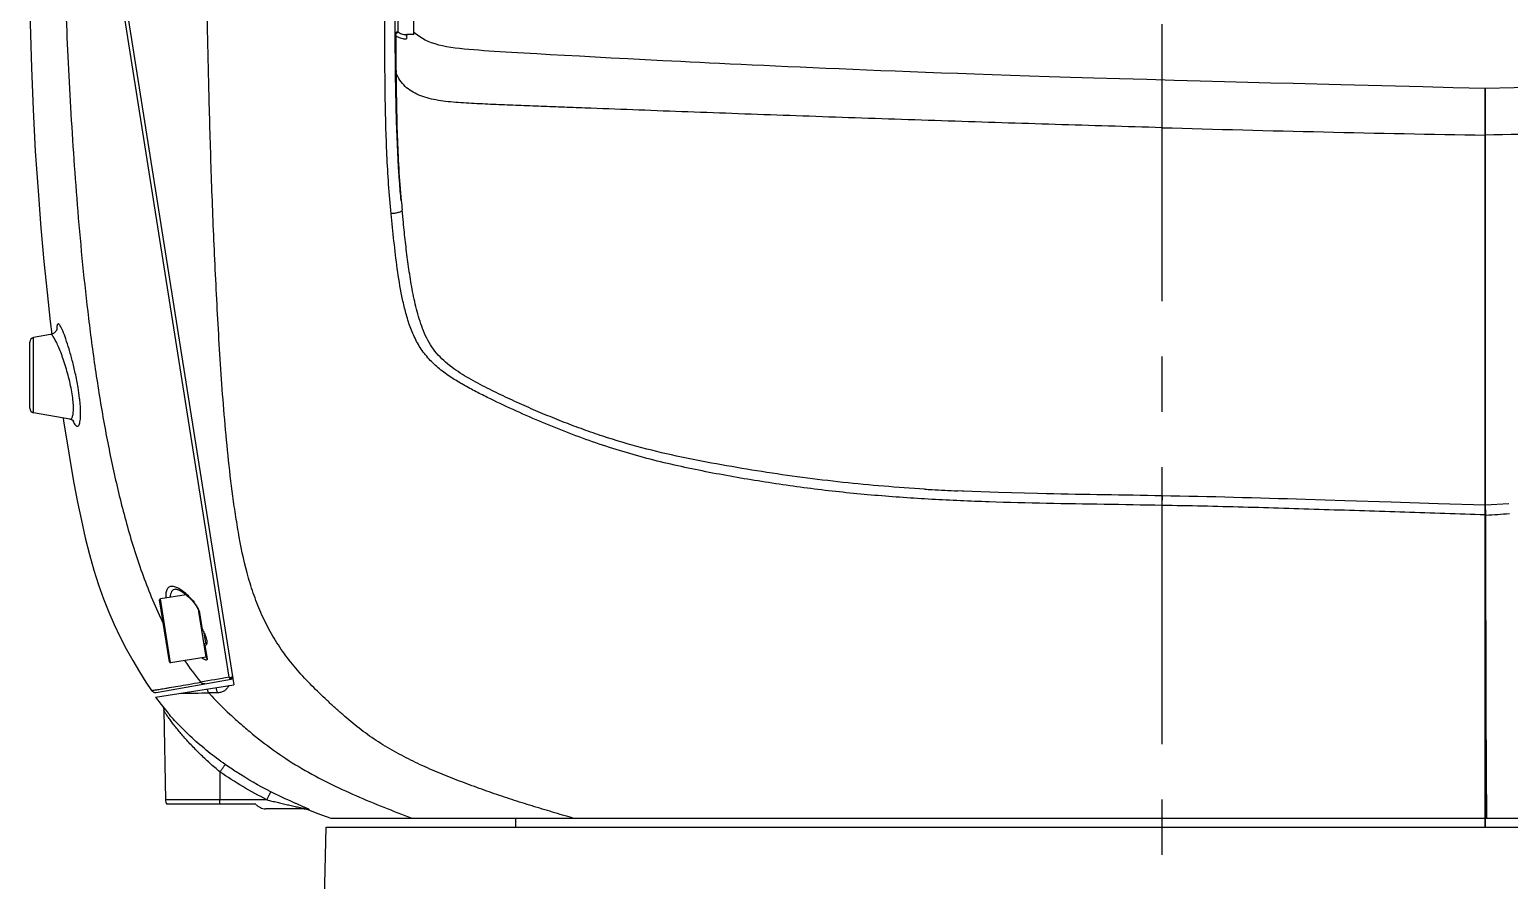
# Model space of a CAD drawing. Header units: millimetres. Extents: x 4086 to 8300, y 123 to 1549.
# Drawn here: x 7249.65 to 7289.71, y 697.32 to 720.36 of the extents above; entities that cross this region are included whole.
import ezdxf

# ---------------------------------------------------------------- set-up
doc = ezdxf.new("R2010")
doc.units = ezdxf.units.MM
doc.linetypes.add('CENTER', pattern=[0.6, 0.375, -0.075, 0.075, -0.075])
doc.layers.add('中心线', color=7, linetype='Continuous')
doc.layers.add('外形图', color=7, linetype='Continuous')

msp = doc.modelspace()

# ---------------------------------------------------------------- linework, layer by layer
at = {"layer": '中心线', "linetype": 'CENTER', "ltscale": 20}
msp.add_line((7280.3014, 828.5128), (7280.3014, 637.8346), dxfattribs=at)
at = {"layer": '外形图'}
for p, q in [((7260.0525, 720.2311), (7260.0525, 751.5115)), ((7255.0534, 702.8283), (7251.7614, 723.6139)), ((7251.8118, 723.8703), (7255.1775, 702.6203)), ((7259.5476, 720.237), (7259.5476, 720.2364)), ((7259.8534, 720.1935), (7259.8522, 720.1965)), ((7259.854, 720.1922), (7259.8534, 720.1935)), ((7260.0525, 720.2311), (7259.8629, 720.2278)), ((7259.867, 720.222), (7259.8757, 720.228)), ((7264.1329, 719.6635), (7263.7461, 719.6851)), ((7264.5384, 719.6412), (7264.1329, 719.6635)), ((7264.9603, 719.6182), (7264.5384, 719.6412)), ((7265.3964, 719.5946), (7264.9603, 719.6182)), ((7265.8461, 719.5706), (7265.3964, 719.5946)), ((7266.3097, 719.5462), (7265.8461, 719.5706)), ((7266.7879, 719.5215), (7266.3097, 719.5462)), ((7289.0525, 707.4841), (7289.0525, 718.7676)), ((7289.0525, 718.7668), (7289.0525, 707.4835)), ((7259.7084, 715.7405), (7259.7118, 715.7071)), ((7259.7099, 715.7259), (7259.7118, 715.7071)), ((7259.7357, 715.4862), (7259.7358, 715.4852)), ((7249.6524, 710.1136), (7249.6524, 711.9038)), ((7250.2191, 712.1086), (7249.7557, 712.0269)), ((7249.7557, 709.9905), (7249.7557, 712.0269)), ((7250.7383, 709.8172), (7249.7557, 709.9905)), ((7274.8913, 707.865), (7274.7703, 707.8706)), ((7274.9292, 707.8633), (7274.8913, 707.865)), ((7289.6918, 707.5243), (7289.0525, 707.4827)), ((7289.0525, 698.7628), (7289.0525, 707.4835)), ((7289.0525, 707.4828), (7289.0525, 698.7628)), ((7289.0525, 707.2183), (7289.0746, 707.2184)), ((7253.4342, 703.2395), (7253.1682, 704.9186)), ((7253.8866, 705.0577), (7253.189, 704.9472)), ((7253.4628, 703.2187), (7253.189, 704.9472)), ((7254.2286, 704.6135), (7254.2297, 704.609)), ((7254.2297, 704.609), (7254.2298, 704.6087)), ((7254.4258, 703.3713), (7254.2297, 704.609)), ((7254.4165, 703.7495), (7254.3717, 704.0324)), ((7254.3956, 703.6832), (7254.4533, 703.3266)), ((7254.4466, 703.7543), (7254.4165, 703.7495)), ((7254.4258, 703.3713), (7253.4628, 703.2187)), ((7253.0757, 702.4159), (7255.1035, 702.7734)), ((7253.0613, 702.2851), (7255.1775, 702.6203)), ((7253.0613, 702.2851), (7253.2092, 702.0899)), ((7254.751, 702.4061), (7254.5033, 702.4013)), ((7253.2866, 701.9221), (7253.3287, 699.5084)), ((7254.8026, 700.2649), (7254.8027, 699.5084)), ((7256.0699, 699.5084), (7253.3287, 699.5084)), ((7254.8027, 699.3878), (7254.8027, 699.5084)), ((7255.7716, 699.3878), (7253.3622, 699.3878)), ((7257.1257, 699.2628), (7256.0321, 699.2628)), ((7257.0859, 699.2628), (7257.106, 699.262)), ((7257.106, 699.262), (7257.126, 699.2596)), ((7257.1789, 699.2448), (7257.2177, 699.2451)), ((7257.6057, 695.8845), (7257.681, 698.7628)), ((7257.681, 698.7628), (7302.9239, 698.7628)), ((7257.8021, 699.0128), (7289.0525, 699.0128)), ((7262.8025, 699.0128), (7262.8025, 698.7628)), ((7289.0525, 699.0128), (7302.8028, 699.0128))]:
    msp.add_line(p, q, dxfattribs=at)
for points in [[(7249.6517, 723.6947), (7249.65, 723.4282), (7249.649, 721.8927), (7249.6651, 720.5309), (7249.6966, 719.3286), (7249.7425, 718.2002), (7249.804, 717.0765), (7249.8769, 715.9992), (7249.9562, 714.9997), (7250.0381, 714.0876), (7250.1221, 713.2454), (7250.2084, 712.4592), (7250.2495, 712.1164)], [(7259.8504, 720.1923), (7259.8513, 720.1888), (7259.8514, 720.1891), (7259.8521, 720.1966), (7259.8568, 720.2095), (7259.8663, 720.2216), (7259.867, 720.222)], [(7263.7461, 719.6851), (7263.3779, 719.7059), (7263.2006, 719.7161), (7263.0276, 719.7261), (7262.859, 719.736), (7262.6949, 719.7458), (7262.5352, 719.7554), (7262.3803, 719.7649), (7262.2301, 719.7742), (7262.0846, 719.7836), (7261.9436, 719.7932), (7261.8064, 719.8032), (7261.6729, 719.8136), (7261.5425, 719.8246), (7261.4152, 719.8364), (7261.2909, 719.8492), (7261.1698, 719.8637), (7261.0523, 719.8803), (7260.9386, 719.8996), (7260.829, 719.9218), (7260.7241, 719.9473), (7260.6246, 719.976), (7260.5308, 720.0079), (7260.4431, 720.0429), (7260.3612, 720.0807), (7260.285, 720.1212), (7260.214, 720.1643), (7260.1478, 720.21), (7260.0857, 720.2584), (7260.0525, 720.2876)], [(7300.6299, 720.2595), (7300.3878, 719.9666), (7299.779, 719.6657), (7299.1395, 719.5293), (7298.5794, 719.4354), (7298.1087, 719.3604), (7297.6869, 719.2981), (7297.3455, 719.252), (7297.0876, 719.2202), (7296.7826, 719.186), (7296.3536, 719.1429), (7295.7703, 719.0911), (7295.0471, 719.0354), (7294.1996, 718.9793), (7293.3257, 718.9297), (7292.3483, 718.8822), (7291.1619, 718.8334), (7289.8385, 718.7889), (7289.0525, 718.7668)], [(7285.1422, 718.868), (7283.8573, 718.901), (7283.2426, 718.917), (7282.6268, 718.9332), (7281.9964, 718.9501), (7281.336, 718.968), (7280.6317, 718.9876), (7279.8904, 719.0087), (7279.1522, 719.0302), (7278.4591, 719.0511), (7277.8316, 719.0704), (7277.2542, 719.0887), (7276.7139, 719.1063), (7276.2007, 719.1233), (7275.7077, 719.1401), (7275.2331, 719.1566), (7274.7753, 719.1729), (7274.3328, 719.189), (7273.9042, 719.2049), (7273.4884, 719.2207), (7273.0844, 719.2363), (7272.691, 719.2518), (7272.3074, 719.2673), (7271.9326, 719.2826), (7271.5659, 719.2979), (7271.2066, 719.3132), (7270.8549, 719.3284), (7270.5107, 719.3435), (7270.1742, 719.3585), (7269.8455, 719.3733), (7269.5247, 719.388), (7269.2121, 719.4026), (7268.9082, 719.4169), (7268.6138, 719.4309), (7268.3298, 719.4446), (7268.0562, 719.4579), (7267.7914, 719.4709), (7267.5337, 719.4837), (7267.2811, 719.4964), (7267.0326, 719.509), (7266.7879, 719.5215)], [(7289.0525, 718.7676), (7288.1889, 718.79), (7287.3632, 718.8113), (7285.1422, 718.868)], [(7259.7612, 715.2136), (7259.7519, 715.3106), (7259.7358, 715.4852)], [(7250.3909, 712.2524), (7250.3909, 712.2526), (7250.3905, 712.2511), (7250.3896, 712.2476), (7250.3878, 712.2424), (7250.3852, 712.2357), (7250.3816, 712.2278), (7250.377, 712.2188), (7250.3711, 712.2088), (7250.3637, 712.1978), (7250.3546, 712.1861), (7250.3435, 712.1739), (7250.3304, 712.1616), (7250.3152, 712.1495), (7250.298, 712.138), (7250.2789, 712.1278), (7250.2584, 712.1192), (7250.2368, 712.1125), (7250.219, 712.1086)], [(7250.556, 709.8494), (7250.5692, 709.7607), (7250.662, 709.1732), (7250.7557, 708.6132), (7250.8509, 708.0781), (7250.9486, 707.5659), (7251.0502, 707.0748), (7251.1573, 706.6036), (7251.2707, 706.1536), (7251.391, 705.7266), (7251.5181, 705.3244), (7251.6518, 704.9469), (7251.792, 704.5917), (7251.939, 704.254), (7252.0951, 703.925), (7252.263, 703.5973), (7252.4397, 703.2764), (7252.62, 702.9719), (7252.7972, 702.6937), (7252.9519, 702.467)], [(7250.7383, 709.8172), (7250.7544, 709.8137), (7250.7719, 709.8083), (7250.7869, 709.8022), (7250.7996, 709.7958), (7250.8102, 709.7894), (7250.8188, 709.7834), (7250.8256, 709.7779), (7250.8305, 709.7734), (7250.8337, 709.7702), (7250.835, 709.7688)], [(7277.1799, 707.7925), (7276.9308, 707.798), (7275.8817, 707.8267), (7274.9292, 707.8637)], [(7289.0525, 707.4835), (7287.7805, 707.5235), (7286.5115, 707.5637), (7285.2539, 707.6042), (7284.1859, 707.6382)], [(7253.5989, 705.2113), (7253.6042, 705.2118), (7253.6142, 705.2115), (7253.6273, 705.2097), (7253.6433, 705.2061), (7253.6621, 705.2002), (7253.6839, 705.1916), (7253.7085, 705.1801), (7253.736, 705.1654), (7253.7661, 705.1473), (7253.7986, 705.1256), (7253.8333, 705.1005), (7253.87, 705.0717)], [(7253.87, 705.0717), (7253.9084, 705.0395), (7253.9483, 705.0037), (7253.9895, 704.9647), (7254.029, 704.9254)], [(7254.029, 704.9254), (7254.0318, 704.9224), (7254.0373, 704.9167), (7254.0427, 704.9109), (7254.0481, 704.905), (7254.0535, 704.8991), (7254.0587, 704.8931), (7254.0639, 704.8871), (7254.0691, 704.881), (7254.0741, 704.8749), (7254.0791, 704.8689), (7254.084, 704.8628), (7254.0888, 704.8568), (7254.0934, 704.8507), (7254.098, 704.8447), (7254.1025, 704.8388), (7254.1069, 704.8329), (7254.1112, 704.8271), (7254.1154, 704.8213), (7254.1195, 704.8156), (7254.1235, 704.8099), (7254.1274, 704.8042), (7254.1313, 704.7986), (7254.1351, 704.793), (7254.1388, 704.7875), (7254.1425, 704.7819), (7254.1461, 704.7764), (7254.1496, 704.7709), (7254.1531, 704.7654), (7254.1565, 704.76), (7254.1598, 704.7546), (7254.1631, 704.7492), (7254.1664, 704.7438), (7254.1696, 704.7384), (7254.1727, 704.7331), (7254.1758, 704.7278), (7254.1788, 704.7225), (7254.1818, 704.7172), (7254.1847, 704.712), (7254.1875, 704.7067), (7254.1903, 704.7015), (7254.1931, 704.6963), (7254.1957, 704.6912), (7254.1983, 704.6861), (7254.2009, 704.681), (7254.2034, 704.676), (7254.2058, 704.671), (7254.2081, 704.6661), (7254.2103, 704.6612), (7254.2125, 704.6565), (7254.2145, 704.6518), (7254.2165, 704.6472), (7254.2184, 704.6427), (7254.2201, 704.6384), (7254.2217, 704.6342), (7254.2232, 704.6301), (7254.2246, 704.6263), (7254.2259, 704.6226), (7254.227, 704.6192), (7254.2279, 704.6162), (7254.2286, 704.6135)], [(7252.9519, 702.467), (7252.9552, 702.4624), (7252.9632, 702.453), (7252.9722, 702.4445), (7252.9819, 702.4369), (7252.9923, 702.4303), (7253.0033, 702.4247), (7253.0148, 702.4203), (7253.0267, 702.417), (7253.0389, 702.4149), (7253.0512, 702.414), (7253.0635, 702.4143), (7253.0758, 702.4159)], [(7253.2092, 702.0899), (7253.3731, 701.8867), (7253.3995, 701.8552)], [(7253.2627, 702.0236), (7253.2633, 702.0224), (7253.266, 702.0165), (7253.269, 702.0096), (7253.2721, 702.0015), (7253.2752, 701.9923), (7253.2782, 701.9821), (7253.281, 701.9709), (7253.2833, 701.9588), (7253.2852, 701.9458), (7253.2863, 701.932), (7253.2867, 701.9221)], [(7257.126, 699.2596), (7257.1457, 699.2555), (7257.165, 699.25), (7257.1789, 699.2448)], [(7257.1789, 699.2448), (7257.4254, 699.1489), (7257.8021, 699.0128)]]:
    msp.add_lwpolyline(points, dxfattribs=at)
for centre, radius, start, end in [((7259.6217, 720.2371), 0.074, 179.09637, 180.0871), ((7361.1206, 720.2239), 101.5576, 180.013013, 180.577631), ((7259.8723, 719.2966), 0.3191, 180.62827, 181.79338), ((7259.8785, 719.2972), 0.3252, 181.87208, 197.33857), ((7304.8014, 719.2393), 45.2397, 182.16358, 182.50827), ((7301.057, 1426.7792), 709.3743, 268.3234259, 269.0303517), ((7277.606, 717.5305), 17.9869, 185.71122, 186.53002), ((7249.7774, 711.9038), 0.125, 100, 180), ((7243.211, 709.3703), 7.8597, 9.51739, 12.4111), ((7249.7774, 710.1136), 0.125, 180, 260), ((7277.4754, 766.2769), 58.4687, 266.472911, 266.670769), ((7277.7373, 770.8961), 63.0953, 266.676902, 267.304723), ((7274.7109, 415.4101), 292.3817, 88.142935, 88.904186), ((7284.9393, 779.5079), 72.4077, 273.274036, 273.777542), ((7253.1929, 704.9225), 0.025, 99, 189), ((7465.5442, 738.2362), 213.9566, 189.053137, 189.173415), ((7254.4243, 703.7001), 0.05, 99, 189), ((7253.4588, 703.2434), 0.025, 189, 279), ((7260.066, 707.4571), 7.4957, 213.87992, 219.48282), ((7254.5107, 703.3934), 0.0874, 194.59652, 195.59932), ((7303.317, 429.1489), 277.9026, 100.001333, 100.163148), ((7255.0948, 702.8226), 0.05, 280, 9), ((7251.4132, 922.8461), 220.4659, 270.604487, 270.802981), ((7253.5787, 699.5128), 0.25, 181, 210)]:
    msp.add_arc(centre, radius, start, end, dxfattribs=at)
for points, knots in [([(7264.3539, 699.0128), (7264.2618, 699.0385), (7264.0783, 699.0925), (7263.8033, 699.1746), (7263.5278, 699.2552), (7263.253, 699.3384), (7262.9791, 699.4243), (7262.6149, 699.5415), (7262.1615, 699.694), (7261.6208, 699.8867), (7261.084, 700.0902), (7260.5526, 700.3076), (7260.0302, 700.5455), (7259.521, 700.8105), (7259.0293, 701.1066), (7258.5618, 701.4398), (7258.1965, 701.7482), (7257.9125, 702.0037), (7257.6317, 702.2626), (7257.2868, 702.5925), (7256.8954, 703.0105), (7256.5391, 703.4584), (7256.2263, 703.937), (7255.9614, 704.4426), (7255.7444, 704.9693), (7255.5136, 705.6898), (7255.3542, 706.4282), (7255.2309, 707.1696), (7255.1248, 707.909), (7255.0165, 708.831), (7254.9156, 709.9337), (7254.8349, 711.0291), (7254.7448, 712.4738), (7254.6534, 714.2606), (7254.569, 716.3814), (7254.5083, 718.4706), (7254.4616, 720.5302), (7254.4293, 722.2304), (7254.4078, 723.5804), (7254.3934, 724.5876), (7254.3794, 725.5926), (7254.3618, 726.9313), (7254.3534, 727.9351), (7254.3474, 728.6045)], [0, 0, 0, 0, 0.0082898, 0.0165798, 0.024875, 0.0331696, 0.0414624, 0.0497546, 0.0663372, 0.0829206, 0.0995064, 0.1160925, 0.1326738, 0.149247, 0.1658176, 0.1823857, 0.1989458, 0.2072238, 0.2155009, 0.2320497, 0.2485832, 0.2650976, 0.281591, 0.2980604, 0.3145011, 0.3309063, 0.3635779, 0.3798466, 0.3960626, 0.4283142, 0.4603032, 0.4920298, 0.5235091, 0.5857703, 0.6471032, 0.7074705, 0.7669291, 0.8256733, 0.8548577, 0.8839567, 0.9129871, 0.9419737, 1, 1, 1, 1]), ([(7259.4411, 715.3785), (7259.382, 715.9082), (7259.3133, 716.9656), (7259.2789, 718.2842), (7259.2678, 719.3293), (7259.2664, 719.9777), (7259.268, 720.4945), (7259.2701, 720.8806), (7259.2736, 721.2659), (7259.2761, 721.5225), (7259.2765, 721.6507)], [0, 0, 0, 0, 0.2547264, 0.5059494, 0.6304144, 0.7541958, 0.8158519, 0.8773641, 0.9387408, 1, 1, 1, 1]), ([(7259.7084, 715.7405), (7259.6919, 715.9056), (7259.508, 718.0081), (7259.5525, 721.1474), (7259.5525, 721.7556)], [0, 0, 0, 0, 0.0816299, 1, 1, 1, 1]), ([(7259.6262, 721.8229), (7259.6262, 721.727), (7259.6249, 721.5442), (7259.6231, 721.2158), (7259.6213, 720.808), (7259.621, 720.487), (7259.6213, 720.3117)], [0, 0, 0, 0, 0.1905037, 0.3628667, 0.6518648, 1, 1, 1, 1]), ([(7250.6249, 721.005), (7250.6614, 720.0892), (7250.7484, 718.2327), (7250.9398, 715.4109), (7251.1757, 713.0157), (7251.4351, 711.0682), (7251.5956, 710.0861), (7251.6857, 709.594)], [0, 0, 0, 0, 0.2397296, 0.4861315, 0.7397514, 0.8691247, 1, 1, 1, 1]), ([(7259.5476, 720.2383), (7259.5479, 720.2569), (7259.5639, 720.2956), (7259.6026, 720.3113), (7259.6213, 720.3117)], [0, 0, 0, 0, 0.4990219, 1, 1, 1, 1]), ([(7259.563, 720.2009), (7259.5607, 720.2115), (7259.5608, 720.2342), (7259.5754, 720.2647), (7259.6015, 720.2863), (7259.6235, 720.2919), (7259.6343, 720.2922)], [0, 0, 0, 0, 0.249645, 0.5002242, 0.7506666, 1, 1, 1, 1]), ([(7259.6213, 720.3117), (7259.6213, 720.3081), (7259.6244, 720.3001), (7259.6307, 720.2948), (7259.6343, 720.2922)], [0, 0, 0, 0, 0.4414166, 1, 1, 1, 1]), ([(7259.6343, 720.2922), (7259.6682, 720.2686), (7259.7278, 720.2453), (7259.8063, 720.2305), (7259.8451, 720.2275), (7259.8629, 720.2278)], [0, 0, 0, 0, 0.5157551, 0.7780124, 1, 1, 1, 1]), ([(7259.5476, 720.2364), (7259.5477, 720.2302), (7259.5508, 720.217), (7259.5584, 720.206), (7259.563, 720.2009)], [0, 0, 0, 0, 0.4741819, 1, 1, 1, 1]), ([(7259.563, 720.2009), (7259.5805, 720.187), (7259.62, 720.1627), (7259.6843, 720.1369), (7259.7394, 720.1222), (7259.7809, 720.115), (7259.8069, 720.1124), (7259.8284, 720.1126), (7259.8451, 720.1154), (7259.8574, 720.1214), (7259.8676, 720.135), (7259.8659, 720.1614), (7259.8586, 720.1806), (7259.854, 720.1922)], [0, 0, 0, 0, 0.1726782, 0.3552689, 0.5334948, 0.6122219, 0.6800456, 0.7352369, 0.7777948, 0.810272, 0.838456, 0.9038137, 1, 1, 1, 1]), ([(7259.568, 719.2002), (7259.5696, 719.0598), (7259.5735, 718.7767), (7259.5821, 718.2046), (7259.599, 717.4802), (7259.6367, 716.6046), (7259.6803, 716.0189), (7259.7099, 715.7259)], [0, 0, 0, 0, 0.1211552, 0.2441626, 0.4935548, 0.7460432, 1, 1, 1, 1]), ([(7280.3025, 717.7086), (7279.3403, 717.736), (7277.4128, 717.7935), (7275.0041, 717.871), (7273.0798, 717.9354), (7271.6485, 717.9846), (7270.2342, 718.0344), (7268.8429, 718.0844), (7267.48, 718.134), (7266.1493, 718.1838), (7265.0616, 718.225), (7264.2088, 718.2571), (7263.5819, 718.281), (7262.9638, 718.3055), (7262.3564, 718.3295), (7261.8585, 718.3511), (7261.4692, 718.3719), (7261.1867, 718.3907), (7260.9141, 718.4168), (7260.6544, 718.4549), (7260.4109, 718.5097), (7260.1868, 718.5861), (7259.9852, 718.6887), (7259.8093, 718.8225), (7259.6644, 718.9934), (7259.596, 719.1283), (7259.568, 719.2002)], [0, 0, 0, 0, 0.1372314, 0.2748996, 0.3435597, 0.4117198, 0.4790686, 0.5453106, 0.6101832, 0.6734954, 0.7351488, 0.7653558, 0.7951676, 0.8245818, 0.8535349, 0.8818259, 0.8956305, 0.9091204, 0.9221745, 0.9346677, 0.9465148, 0.9577055, 0.9683356, 0.9786351, 0.9890016, 1, 1, 1, 1]), ([(7301.0134, 719.1357), (7300.9437, 718.9675), (7300.7555, 718.6692), (7300.1903, 718.3137), (7298.7473, 718.13), (7295.0264, 717.7002), (7291.5505, 717.5464), (7289.0525, 717.5062)], [0, 0, 0, 0, 0.0442787, 0.0827539, 0.1583704, 0.3923319, 1, 1, 1, 1]), ([(7259.7358, 715.4852), (7259.737, 715.4712), (7259.7172, 715.4482), (7259.6847, 715.4294), (7259.6466, 715.4134), (7259.6014, 715.4), (7259.5323, 715.3853), (7259.4779, 715.3797), (7259.4411, 715.3785)], [0, 0, 0, 0, 0.1284823, 0.2294631, 0.3551102, 0.5014469, 0.6625083, 1, 1, 1, 1]), ([(7280.3025, 707.4799), (7279.7815, 707.4895), (7278.7405, 707.5056), (7277.1806, 707.5302), (7275.6244, 707.569), (7274.0731, 707.6362), (7272.5282, 707.7425), (7270.9915, 707.8997), (7269.7192, 708.0801), (7268.7072, 708.2502), (7267.6996, 708.4366), (7266.6978, 708.6555), (7265.71, 708.9304), (7264.9771, 709.1665), (7264.2527, 709.4309), (7263.5364, 709.7198), (7262.8272, 710.029), (7262.2422, 710.3024), (7261.7796, 710.5341), (7261.4366, 710.7171), (7261.101, 710.9153), (7260.7804, 711.1388), (7260.4881, 711.4), (7260.243, 711.7056), (7260.054, 712.0463), (7259.9142, 712.4063), (7259.8087, 712.7747), (7259.6983, 713.2689), (7259.5987, 713.89), (7259.5106, 714.635), (7259.4626, 715.131), (7259.4411, 715.3785)], [0, 0, 0, 0, 0.0632942, 0.1264779, 0.189517, 0.2523889, 0.3150849, 0.377612, 0.439994, 0.471141, 0.5022648, 0.5644808, 0.5956138, 0.6267838, 0.6580013, 0.6892712, 0.7205947, 0.7519764, 0.7676941, 0.7834348, 0.7992059, 0.8150128, 0.8308423, 0.8466478, 0.8623685, 0.8779731, 0.8934684, 0.9088733, 0.9394633, 0.9698272, 1, 1, 1, 1]), ([(7273.8784, 707.9189), (7273.5092, 707.9417), (7272.7716, 707.9943), (7271.668, 708.0982), (7270.5684, 708.2304), (7269.4734, 708.3904), (7268.3828, 708.5723), (7267.2972, 708.7787), (7266.221, 709.0298), (7265.3377, 709.2914), (7264.641, 709.5318), (7264.123, 709.7263), (7263.6095, 709.9337), (7263.1001, 710.1523), (7262.5948, 710.3815), (7262.0945, 710.6231), (7261.6836, 710.8378), (7261.3632, 711.0256), (7261.0526, 711.2299), (7260.7647, 711.4716), (7260.5351, 711.7668), (7260.3953, 712.0099), (7260.2839, 712.2664), (7260.165, 712.6171), (7260.0549, 713.0638), (7259.9563, 713.603), (7259.8794, 714.1416), (7259.8155, 714.6782), (7259.7785, 715.0354), (7259.7612, 715.2135)], [0, 0, 0, 0, 0.0627424, 0.1254114, 0.1880219, 0.2505851, 0.3131016, 0.3755679, 0.4380045, 0.500464, 0.5317234, 0.5630068, 0.5943171, 0.6256559, 0.6570256, 0.6884313, 0.7198819, 0.7356312, 0.7514003, 0.7829554, 0.7987802, 0.814605, 0.8304008, 0.8461362, 0.8773709, 0.9083413, 0.9390879, 0.9696376, 1, 1, 1, 1]), ([(7250.887, 711.0595), (7250.862, 711.174), (7250.8091, 711.3943), (7250.7229, 711.7047), (7250.6375, 711.972), (7250.5681, 712.1599), (7250.5161, 712.276), (7250.4846, 712.3351), (7250.4599, 712.3714), (7250.4411, 712.3882), (7250.4294, 712.3942), (7250.4176, 712.3935), (7250.4081, 712.3856), (7250.4008, 712.3727), (7250.3947, 712.3545), (7250.3898, 712.3309), (7250.3844, 712.2888), (7250.3829, 712.2544), (7250.3824, 712.2298)], [0, 0, 0, 0, 0.2190618, 0.4237052, 0.6021502, 0.7438225, 0.7979672, 0.8398739, 0.8691227, 0.8792389, 0.8868675, 0.8931414, 0.8999765, 0.9089417, 0.9207531, 0.9356977, 0.9538922, 1, 1, 1, 1]), ([(7250.6906, 711.0087), (7250.6523, 711.153), (7250.5892, 711.3607), (7250.495, 711.6209), (7250.4285, 711.7854), (7250.374, 711.9042), (7250.3327, 711.9826), (7250.3057, 712.0283), (7250.2811, 712.0642), (7250.2588, 712.0899), (7250.2392, 712.1059), (7250.2247, 712.1096), (7250.2191, 712.1086)], [0, 0, 0, 0, 0.3688342, 0.5355765, 0.6832463, 0.806874, 0.8582639, 0.9020592, 0.937913, 0.9656934, 0.9857811, 1, 1, 1, 1]), ([(7250.7383, 709.8172), (7250.7458, 709.8159), (7250.7624, 709.817), (7250.7841, 709.8332), (7250.8013, 709.8604), (7250.8153, 709.8986), (7250.826, 709.9479), (7250.833, 710.008), (7250.8363, 710.0784), (7250.8353, 710.1907), (7250.8226, 710.3501), (7250.7924, 710.5578), (7250.7481, 710.7805), (7250.711, 710.9321), (7250.6906, 711.0087)], [0, 0, 0, 0, 0.0181925, 0.0378084, 0.0627143, 0.0949037, 0.1351687, 0.1836999, 0.2403332, 0.3046593, 0.4537806, 0.624609, 0.8093515, 1, 1, 1, 1]), ([(7250.8119, 709.7879), (7250.8218, 709.7656), (7250.8408, 709.726), (7250.8712, 709.6759), (7250.8972, 709.6451), (7250.9178, 709.6301), (7250.9316, 709.6241), (7250.9452, 709.6228), (7250.9635, 709.628), (7250.984, 709.6494), (7251.0014, 709.6888), (7251.0156, 709.7444), (7251.0256, 709.816), (7251.0312, 709.903), (7251.032, 710.0044), (7251.0279, 710.1187), (7251.0188, 710.2445), (7250.9996, 710.4298), (7250.9788, 710.5726), (7250.9625, 710.6699)], [0, 0, 0, 0, 0.0563804, 0.1014435, 0.1354213, 0.1486768, 0.159924, 0.1699038, 0.179683, 0.2027299, 0.235177, 0.2790231, 0.3347429, 0.4021279, 0.4805263, 0.5691029, 0.6666614, 0.7719578, 1, 1, 1, 1]), ([(7251.6857, 709.594), (7251.7681, 709.1434), (7251.9497, 708.2412), (7252.2838, 706.8963), (7252.6332, 705.7878), (7252.9715, 704.9171), (7253.1644, 704.4897), (7253.2681, 704.2793)], [0, 0, 0, 0, 0.2471019, 0.496259, 0.7472571, 0.873425, 1, 1, 1, 1]), ([(7280.3025, 707.7383), (7279.7816, 707.748), (7278.7407, 707.7648), (7277.6998, 707.7816), (7277.1799, 707.7925)], [0, 0, 0, 0, 0.5004668, 1, 1, 1, 1]), ([(7280.3025, 707.7383), (7280.3036, 707.7382), (7280.3053, 707.7382), (7280.3071, 707.7364), (7280.3064, 707.7343), (7280.3067, 707.7319), (7280.3068, 707.7289), (7280.3067, 707.7237), (7280.3066, 707.7157), (7280.3064, 707.7046), (7280.3062, 707.6857), (7280.3057, 707.6575), (7280.305, 707.619), (7280.3042, 707.5754), (7280.3034, 707.5285), (7280.3028, 707.4962), (7280.3025, 707.4798)], [0, 0, 0, 0, 0.0124868, 0.0187555, 0.025815, 0.0351586, 0.0467686, 0.0606077, 0.094857, 0.1375837, 0.1883749, 0.3121104, 0.4612794, 0.6301037, 0.8120331, 1, 1, 1, 1]), ([(7289.0525, 707.2216), (7288.328, 707.2456), (7286.8755, 707.2918), (7284.6922, 707.3644), (7282.8669, 707.4211), (7281.4026, 707.4583), (7280.6693, 707.4731), (7280.3025, 707.4798)], [0, 0, 0, 0, 0.2484191, 0.4980373, 0.7486536, 0.8742555, 1, 1, 1, 1]), ([(7289.0609, 707.4244), (7289.0597, 707.4333), (7289.0574, 707.4485), (7289.0543, 707.4636), (7289.0525, 707.4698)], [0, 0, 0, 0, 0.5814358, 1, 1, 1, 1]), ([(7289.0746, 707.2184), (7289.0733, 707.2731), (7289.0701, 707.3419), (7289.0627, 707.4103), (7289.0609, 707.4244)], [0, 0, 0, 0, 0.7939963, 1, 1, 1, 1]), ([(7254.0155, 704.9598), (7253.9709, 705.0054), (7253.8846, 705.0877), (7253.7544, 705.1891), (7253.6494, 705.2497), (7253.5718, 705.2775), (7253.5208, 705.2873), (7253.4742, 705.2866), (7253.4325, 705.2746), (7253.3971, 705.2505), (7253.3693, 705.2147), (7253.3495, 705.1681), (7253.3325, 705.0862), (7253.3343, 705.0185), (7253.339, 704.9711)], [0, 0, 0, 0, 0.1865113, 0.3480665, 0.4820987, 0.5386569, 0.5886293, 0.6330323, 0.6737664, 0.713718, 0.756291, 0.8045332, 0.8605891, 1, 1, 1, 1]), ([(7253.5989, 705.2113), (7253.5782, 705.2084), (7253.537, 705.1951), (7253.4887, 705.1466), (7253.4611, 705.0747), (7253.4562, 705.0199), (7253.456, 704.9897)], [0, 0, 0, 0, 0.216829, 0.4337421, 0.6864915, 1, 1, 1, 1]), ([(7254.0154, 704.9599), (7254.0157, 704.9534), (7254.0179, 704.9407), (7254.0248, 704.9296), (7254.029, 704.9254)], [0, 0, 0, 0, 0.5240627, 1, 1, 1, 1]), ([(7254.0155, 704.9598), (7254.0559, 704.9185), (7254.1121, 704.848), (7254.178, 704.7455), (7254.2083, 704.6889), (7254.2218, 704.6597)], [0, 0, 0, 0, 0.4747989, 0.7355814, 1, 1, 1, 1]), ([(7254.2218, 704.6597), (7254.2288, 704.6444), (7254.2411, 704.6152), (7254.2506, 704.5848), (7254.2529, 704.57)], [0, 0, 0, 0, 0.5293716, 1, 1, 1, 1]), ([(7254.2298, 704.6088), (7254.2309, 704.6016), (7254.2364, 704.5872), (7254.2467, 704.5758), (7254.2527, 704.5708)], [0, 0, 0, 0, 0.4808055, 1, 1, 1, 1]), ([(7254.2991, 704.171), (7254.2991, 704.1764), (7254.2992, 704.1874), (7254.2945, 704.2032), (7254.2913, 704.2193), (7254.2897, 704.2301), (7254.2889, 704.2355)], [0, 0, 0, 0, 0.2495969, 0.4991949, 0.7494795, 1, 1, 1, 1]), ([(7254.3241, 704.1265), (7254.322, 704.1303), (7254.318, 704.138), (7254.3134, 704.1478), (7254.31, 704.1558), (7254.3075, 704.1618), (7254.3057, 704.1685), (7254.3012, 704.1703), (7254.2991, 704.171)], [0, 0, 0, 0, 0.248634, 0.4981136, 0.6230782, 0.7487005, 0.8723653, 1, 1, 1, 1]), ([(7254.3241, 704.1265), (7254.3435, 704.0909), (7254.3784, 704.0216), (7254.4194, 703.9209), (7254.4442, 703.8328), (7254.4494, 703.7775), (7254.4469, 703.754)], [0, 0, 0, 0, 0.3075569, 0.5865317, 0.820968, 1, 1, 1, 1]), ([(7254.3759, 703.6862), (7254.376, 703.6855), (7254.3764, 703.6843), (7254.3776, 703.6831), (7254.3787, 703.6825), (7254.3797, 703.682), (7254.3803, 703.6821), (7254.3808, 703.6819), (7254.3803, 703.6817), (7254.3799, 703.6815), (7254.3785, 703.6812), (7254.3775, 703.681), (7254.3767, 703.6808)], [0, 0, 0, 0, 0.1707245, 0.3386206, 0.4291789, 0.5310214, 0.6075447, 0.6242571, 0.6477198, 0.7059277, 0.7905588, 1, 1, 1, 1]), ([(7254.3767, 703.6808), (7254.3789, 703.6811), (7254.3833, 703.6817), (7254.3877, 703.6816), (7254.3898, 703.682)], [0, 0, 0, 0, 0.5066492, 1, 1, 1, 1]), ([(7254.4469, 703.754), (7254.4459, 703.7448), (7254.4426, 703.728), (7254.4319, 703.706), (7254.4158, 703.6904), (7254.4025, 703.6849), (7254.3956, 703.6832)], [0, 0, 0, 0, 0.2960486, 0.5469016, 0.7730346, 1, 1, 1, 1]), ([(7254.4533, 703.3266), (7254.4544, 703.3198), (7254.4547, 703.3095), (7254.4484, 703.2991), (7254.44, 703.2928), (7254.4254, 703.2905), (7254.3967, 703.2957), (7254.3548, 703.316), (7254.3225, 703.3385), (7254.3049, 703.3521)], [0, 0, 0, 0, 0.1099735, 0.1505947, 0.188826, 0.2720975, 0.3756173, 0.6482532, 1, 1, 1, 1]), ([(7254.4533, 703.3266), (7254.4501, 703.3296), (7254.4384, 703.342), (7254.43, 703.3577), (7254.4266, 703.3699)], [0, 0, 0, 0, 0.2574896, 1, 1, 1, 1]), ([(7252.9519, 702.467), (7252.9521, 702.4666), (7252.9541, 702.4673), (7252.9571, 702.4671), (7252.963, 702.4681), (7252.9707, 702.469), (7252.9809, 702.4705), (7252.9934, 702.4723), (7253.0082, 702.4746), (7253.0329, 702.4783), (7253.07, 702.4841), (7253.1222, 702.4924), (7253.185, 702.5026), (7253.2589, 702.5147), (7253.3442, 702.5289), (7253.4818, 702.552), (7253.6846, 702.5867), (7253.9658, 702.6355), (7254.17, 702.6714), (7254.2806, 702.6909)], [0, 0, 0, 0, 0.0009186, 0.0034656, 0.0076708, 0.0135615, 0.0211648, 0.0305114, 0.0416342, 0.0545668, 0.086008, 0.1251364, 0.1722661, 0.2277115, 0.2917773, 0.3647469, 0.5383539, 0.7499425, 1, 1, 1, 1]), ([(7254.3932, 702.6482), (7254.3729, 702.6446), (7254.3399, 702.6478), (7254.3078, 702.6656), (7254.2912, 702.6788), (7254.2845, 702.687), (7254.2812, 702.691)], [0, 0, 0, 0, 0.4942253, 0.7466403, 0.8747042, 1, 1, 1, 1]), ([(7255.0534, 702.8283), (7255.0609, 702.8221), (7255.0808, 702.8144), (7255.1067, 702.8189), (7255.1238, 702.8298), (7255.1363, 702.8441), (7255.1397, 702.8589), (7255.1383, 702.8677)], [0, 0, 0, 0, 0.2520644, 0.516283, 0.6461336, 0.7704011, 1, 1, 1, 1]), ([(7255.1035, 702.7734), (7255.0998, 702.7727), (7255.0906, 702.7743), (7255.078, 702.7844), (7255.0647, 702.8027), (7255.0572, 702.8187), (7255.0534, 702.8283)], [0, 0, 0, 0, 0.1435179, 0.3324789, 0.6040105, 1, 1, 1, 1]), ([(7254.4555, 702.506), (7254.4569, 702.4963), (7254.4622, 702.4724), (7254.4742, 702.4427), (7254.4897, 702.4184), (7254.4979, 702.4066), (7254.5025, 702.4013)], [0, 0, 0, 0, 0.2530466, 0.6302102, 0.8182077, 1, 1, 1, 1]), ([(7254.5033, 702.4013), (7254.6843, 702.1999), (7254.9717, 701.9115), (7255.3749, 701.549), (7255.7901, 701.1988), (7256.33, 700.7853), (7257.0166, 700.3425), (7257.738, 699.9581), (7258.4809, 699.6167), (7259.2359, 699.3024), (7259.7449, 699.107), (7260.0007, 699.0128)], [0, 0, 0, 0, 0.1244633, 0.1868014, 0.249186, 0.3740555, 0.4990681, 0.6242063, 0.7494284, 0.8746996, 1, 1, 1, 1]), ([(7254.751, 702.4061), (7254.7349, 702.4249), (7254.7093, 702.4693), (7254.7013, 702.5199), (7254.7018, 702.545)], [0, 0, 0, 0, 0.4969662, 1, 1, 1, 1]), ([(7255.0395, 702.5985), (7255.0265, 702.5696), (7254.9933, 702.5174), (7254.9252, 702.457), (7254.8435, 702.417), (7254.7826, 702.4067), (7254.751, 702.4061)], [0, 0, 0, 0, 0.2600939, 0.5008407, 0.7403635, 1, 1, 1, 1]), ([(7254.8026, 700.2618), (7254.7085, 700.3394), (7254.5251, 700.4975), (7254.2639, 700.7425), (7254.0595, 700.951), (7253.9065, 701.1175), (7253.7992, 701.2391), (7253.6986, 701.3579), (7253.6056, 701.4727), (7253.521, 701.5814), (7253.4568, 701.6675), (7253.4107, 701.7314), (7253.3805, 701.7742), (7253.3539, 701.8129), (7253.3312, 701.8468), (7253.3129, 701.8751), (7253.3006, 701.895), (7253.2934, 701.9074), (7253.2898, 701.914), (7253.2876, 701.9186), (7253.2866, 701.9211), (7253.2866, 701.9221)], [0, 0, 0, 0, 0.162167, 0.3216109, 0.4758006, 0.5501376, 0.622132, 0.6913047, 0.7570361, 0.8184524, 0.8743778, 0.899766, 0.9230806, 0.94401, 0.9622108, 0.9772985, 0.988856, 0.9931787, 0.9964814, 0.9987515, 1, 1, 1, 1]), ([(7254.9469, 700.4614), (7254.632, 700.684), (7254.1962, 701.0325), (7253.6979, 701.5184), (7253.4895, 701.7483), (7253.3995, 701.8552)], [0, 0, 0, 0, 0.5542426, 0.7992248, 1, 1, 1, 1]), ([(7254.9468, 700.4615), (7254.9463, 700.4611), (7254.945, 700.4595), (7254.9424, 700.4563), (7254.9386, 700.4512), (7254.931, 700.4411), (7254.9188, 700.4243), (7254.901, 700.3998), (7254.8797, 700.3702), (7254.8464, 700.3236), (7254.8204, 700.287), (7254.8026, 700.2618)], [0, 0, 0, 0, 0.0077303, 0.0245604, 0.0503631, 0.0849097, 0.1789118, 0.3031699, 0.4531861, 0.6235282, 1, 1, 1, 1]), ([(7256.0699, 699.5084), (7255.8503, 699.6196), (7255.4177, 699.8554), (7255.0036, 700.1228), (7254.8026, 700.2649)], [0, 0, 0, 0, 0.5000151, 1, 1, 1, 1]), ([(7256.1784, 699.727), (7255.8584, 699.889), (7255.441, 700.1248), (7255.0446, 700.3925), (7254.9469, 700.4614)], [0, 0, 0, 0, 0.749923, 1, 1, 1, 1]), ([(7256.1785, 699.727), (7256.178, 699.725), (7256.1746, 699.7189), (7256.1688, 699.7057), (7256.1586, 699.6854), (7256.1454, 699.6586), (7256.1292, 699.6262), (7256.1039, 699.5755), (7256.0838, 699.5358), (7256.07, 699.5084)], [0, 0, 0, 0, 0.0246485, 0.084984, 0.1788709, 0.3029579, 0.452812, 0.6230788, 1, 1, 1, 1]), ([(7256.07, 699.5084), (7256.1164, 699.4967), (7256.2093, 699.4735), (7256.3489, 699.4395), (7256.4883, 699.4065), (7256.6273, 699.3743), (7256.7429, 699.3482), (7256.8347, 699.3278), (7256.9028, 699.3128), (7256.9694, 699.2982), (7257.0248, 699.2862), (7257.0647, 699.2774), (7257.0968, 699.2702), (7257.1058, 699.2683), (7257.1279, 699.2628), (7257.1254, 699.2628)], [0, 0, 0, 0, 0.1326306, 0.2651669, 0.3974537, 0.5292858, 0.6603135, 0.7253159, 0.789747, 0.853224, 0.9148206, 0.9441447, 0.9712594, 0.9929995, 1, 1, 1, 1]), ([(7257.2177, 699.2451), (7257.2186, 699.2451), (7257.2144, 699.2479), (7257.2118, 699.2488), (7257.2053, 699.2522), (7257.198, 699.2555), (7257.185, 699.2614), (7257.1662, 699.2696), (7257.1409, 699.2807), (7257.1023, 699.2975), (7257.05, 699.3201), (7256.984, 699.3488), (7256.9151, 699.3792), (7256.8441, 699.4107), (7256.7472, 699.4542), (7256.6244, 699.5105), (7256.4761, 699.5804), (7256.3271, 699.6525), (7256.2279, 699.702), (7256.1784, 699.727)], [0, 0, 0, 0, 0.002151, 0.0061058, 0.0118387, 0.0191625, 0.0279059, 0.0488018, 0.0731987, 0.1001232, 0.1590593, 0.2223648, 0.2884097, 0.356302, 0.4255076, 0.5665951, 0.7099818, 0.8546903, 1, 1, 1, 1]), ([(7255.7716, 699.3878), (7255.7891, 699.3671), (7255.8289, 699.3316), (7255.9143, 699.2822), (7255.9861, 699.2628), (7256.0321, 699.2628)], [0, 0, 0, 0, 0.275209, 0.5336329, 1, 1, 1, 1])]:
    msp.add_open_spline(points, degree=3, knots=knots, dxfattribs=at)
for points in [[(7289.098, 699.2812), (7289.0726, 701.9269), (7289.0766, 704.5727), (7289.0746, 707.2184)], [(7254.3898, 703.682), (7254.3918, 703.6823), (7254.3937, 703.6827), (7254.3956, 703.6832)], [(7257.1254, 699.2628), (7257.1567, 699.2628), (7257.1886, 699.2567), (7257.2177, 699.245)], [(7289.1008, 699.0128), (7289.0998, 699.1023), (7289.0989, 699.1917), (7289.098, 699.2812)]]:
    msp.add_open_spline(points, degree=3, dxfattribs=at)

doc.saveas('drawing.dxf')
